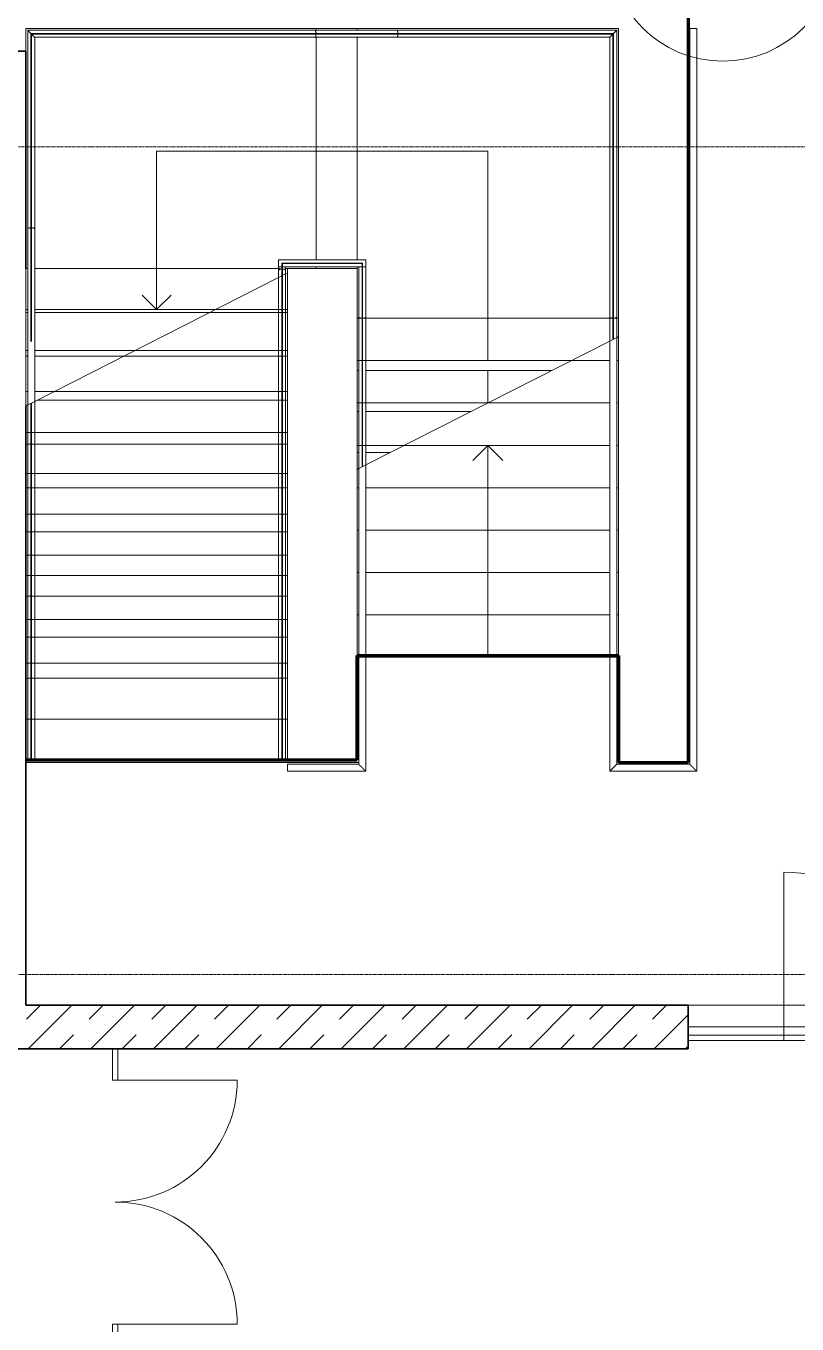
# Model space of a CAD drawing. Header units: millimetres. Extents: x -309577 to 26510, y -302335 to 26695.
# Drawn here: x -243189 to -238764, y -288938 to -281489 of the extents above; entities that cross this region are included whole.
import ezdxf

# ---------------------------------------------------------------- set-up
doc = ezdxf.new("R2010")
doc.units = ezdxf.units.MM
doc.linetypes.add('Rasterlinie', pattern=[22.225, 12.7, -3.175, 3.175, -3.175])
doc.linetypes.add('Verdeckt', pattern=[3, 2, -1])
for name, color, linetype, lineweight in [('A-ANNO-TEXT', 2, 'Continuous', 9), ('A-AREA-LINE', 4, 'Continuous', 70), ('A-DOOR', 1, 'Continuous', 9), ('A-FLOR-HRAL', 1, 'Continuous', 9), ('A-FLOR-OTLN', 6, 'Continuous', 9), ('A-FLOR-STRS', 2, 'Continuous', 9), ('A-GLAZ', 6, 'Continuous', 9), ('A-SECT-MBND', 5, 'Verdeckt', 9), ('A-WALL', 2, 'Continuous', 9), ('A-WALL-PATT', 2, 'Continuous', 35), ('S-GRID', 1, 'Continuous', 9)]:
    doc.layers.add(name, color=color, linetype=linetype, lineweight=lineweight)

# ---------------------------------------------------------------- blocks, each defined once
blk = doc.blocks.new('Geländer - Geländer-380578-Ebene 2')
at = {"layer": 'A-FLOR-HRAL'}
for p, q in [((-239378.7, -281503.6), (-239378.7, -285725.9)), ((-239378.7, -281503.6), (-239338.7, -281503.6)), ((-239338.7, -285765.9), (-239338.7, -281503.6)), ((-239838.7, -285111), (-239838.7, -285765.9)), ((-239838.7, -285111), (-239798.7, -285111)), ((-239798.7, -285725.9), (-239798.7, -285111)), ((-239378.7, -285725.9), (-239798.7, -285725.9)), ((-239838.7, -285765.9), (-239338.7, -285765.9))]:
    blk.add_line(p, q, dxfattribs=at)
for points, knots in [([(-239838.7, -285765.9), (-239838.7, -285765.9), (-239838.3, -285765.6), (-239837.2, -285764.4), (-239836.1, -285763.3), (-239834.8, -285762), (-239833.7, -285760.9), (-239832.5, -285759.7), (-239830.9, -285758.1), (-239829.1, -285756.3), (-239827.5, -285754.8), (-239826.3, -285753.6), (-239825.1, -285752.3), (-239823.9, -285751.1), (-239822.6, -285749.8), (-239821.3, -285748.5), (-239820, -285747.2), (-239818.7, -285745.9), (-239817.4, -285744.6), (-239816.1, -285743.3), (-239814.8, -285742), (-239813.5, -285740.7), (-239812.3, -285739.5), (-239811, -285738.2), (-239809.8, -285737), (-239808.7, -285735.9), (-239807.6, -285734.8), (-239806.2, -285733.4), (-239804.8, -285732), (-239803.6, -285730.9), (-239802.5, -285729.7), (-239801.3, -285728.5), (-239800.2, -285727.4), (-239799, -285726.2), (-239798.7, -285725.9), (-239798.7, -285725.9)], [0, 0, 0, 0, 0.083333, 0.125, 0.166667, 0.208333, 0.229167, 0.25, 0.291667, 0.333333, 0.354167, 0.375, 0.395833, 0.416667, 0.4375, 0.458333, 0.479167, 0.5, 0.520833, 0.541667, 0.5625, 0.583333, 0.604167, 0.625, 0.645833, 0.666667, 0.6875, 0.708333, 0.75, 0.770833, 0.791667, 0.833333, 0.875, 0.916667, 1, 1, 1, 1]), ([(-239378.7, -285725.9), (-239378.7, -285725.9), (-239378.3, -285726.2), (-239377.2, -285727.4), (-239376.1, -285728.5), (-239374.8, -285729.7), (-239373.7, -285730.8), (-239372.5, -285732), (-239371.2, -285733.4), (-239369.8, -285734.8), (-239368.7, -285735.9), (-239367.5, -285737), (-239366.3, -285738.2), (-239365.1, -285739.5), (-239363.9, -285740.7), (-239362.6, -285742), (-239361.3, -285743.3), (-239360, -285744.6), (-239358.7, -285745.9), (-239357.4, -285747.2), (-239356.1, -285748.5), (-239354.8, -285749.8), (-239353.5, -285751.1), (-239352.3, -285752.3), (-239351, -285753.6), (-239349.8, -285754.7), (-239348.7, -285755.9), (-239347.6, -285757), (-239346.1, -285758.4), (-239344.8, -285759.7), (-239343.6, -285760.9), (-239342.5, -285762), (-239341.3, -285763.3), (-239340.2, -285764.4), (-239339, -285765.5), (-239338.7, -285765.9), (-239338.7, -285765.9)], [-1, -1, -1, -1, -0.916667, -0.875, -0.833333, -0.791667, -0.770833, -0.75, -0.708333, -0.6875, -0.666667, -0.645833, -0.625, -0.604167, -0.583333, -0.5625, -0.541667, -0.520833, -0.5, -0.479167, -0.458333, -0.4375, -0.416667, -0.395833, -0.375, -0.354167, -0.333333, -0.3125, -0.291667, -0.25, -0.229167, -0.208333, -0.166667, -0.125, -0.083333, 0, 0, 0, 0])]:
    blk.add_open_spline(points, degree=3, knots=knots, dxfattribs=at)
blk = doc.blocks.new('Systemelement - Verglasung-313473-Ebene 2')
at = {"layer": 'A-GLAZ'}
for p, q in [((-275, 15), (275, 15)), ((-275, 15), (-275, -15)), ((275, 15), (275, -15)), ((275, -15), (-275, -15))]:
    blk.add_line(p, q, dxfattribs=at)
blk = doc.blocks.new('Systemelement - Verglasung-313474-Ebene 2')
at = {"layer": 'A-GLAZ'}
for p, q in [((-950, 15), (950, 15)), ((-950, 15), (-950, -15)), ((950, 15), (950, -15)), ((950, -15), (-950, -15))]:
    blk.add_line(p, q, dxfattribs=at)
blk = doc.blocks.new('Systemelement - Verglasung-313598-Ebene 2')
at = {"layer": 'A-GLAZ'}
for p, q in [((-85, 15), (85, 15)), ((-85, 15), (-85, -15)), ((85, 15), (85, -15)), ((85, -15), (-85, -15))]:
    blk.add_line(p, q, dxfattribs=at)
blk = doc.blocks.new('Systemelement - Verglasung-313619-Ebene 2')
at = {"layer": 'A-GLAZ'}
for p, q in [((-90, 15), (90, 15)), ((-90, 15), (-90, -15)), ((90, 15), (90, -15)), ((90, -15), (-90, -15))]:
    blk.add_line(p, q, dxfattribs=at)
blk = doc.blocks.new('Geländer - Geländer-380605-Ebene 2')
at = {"layer": 'A-FLOR-HRAL'}
for p, q in [((-241278.7, -285111), (-241278.7, -285725.9)), ((-241278.7, -285111), (-241238.7, -285111)), ((-241238.7, -285765.9), (-241238.7, -285111)), ((-241278.7, -285725.9), (-241688.7, -285725.9)), ((-241688.7, -285765.9), (-241688.7, -285725.9)), ((-241688.7, -285765.9), (-241238.7, -285765.9))]:
    blk.add_line(p, q, dxfattribs=at)
blk.add_open_spline([(-241278.7, -285725.9), (-241278.7, -285725.9), (-241278.3, -285726.2), (-241277.2, -285727.4), (-241276.1, -285728.5), (-241274.8, -285729.7), (-241273.7, -285730.9), (-241272.5, -285732), (-241270.9, -285733.7), (-241269.1, -285735.5), (-241267.5, -285737), (-241266.3, -285738.2), (-241265.1, -285739.5), (-241263.9, -285740.7), (-241262.6, -285742), (-241261.3, -285743.3), (-241260, -285744.6), (-241258.7, -285745.9), (-241257.4, -285747.2), (-241256.1, -285748.5), (-241254.8, -285749.8), (-241253.5, -285751.1), (-241252.3, -285752.3), (-241251, -285753.5), (-241249.8, -285754.8), (-241248.7, -285755.9), (-241247.6, -285757), (-241246.2, -285758.4), (-241244.8, -285759.7), (-241243.6, -285760.9), (-241242.5, -285762), (-241241.3, -285763.3), (-241240.2, -285764.4), (-241239, -285765.6), (-241238.7, -285765.9), (-241238.7, -285765.9)], degree=3, knots=[0, 0, 0, 0, 0.083333, 0.125, 0.166667, 0.208333, 0.229167, 0.25, 0.291667, 0.333333, 0.354167, 0.375, 0.395833, 0.416667, 0.4375, 0.458333, 0.479167, 0.5, 0.520833, 0.541667, 0.5625, 0.583333, 0.604167, 0.625, 0.645833, 0.666667, 0.6875, 0.708333, 0.75, 0.770833, 0.791667, 0.833333, 0.875, 0.916667, 1, 1, 1, 1], dxfattribs=at)
blk = doc.blocks.new('Geländer - Geländer-389354-Ebene 2')
at = {"layer": 'A-FLOR-HRAL'}
for p, q in [((-243178.7, -281513.6), (-243178.7, -282653.4)), ((-241531, -281513.6), (-243178.7, -281513.6)), ((-243138.7, -282653.4), (-243138.7, -281553.6)), ((-243138.7, -281553.6), (-241531, -281553.6)), ((-241061, -281513.6), (-241531, -281513.6)), ((-241531, -281553.6), (-241061, -281553.6)), ((-239798.7, -281513.6), (-241061, -281513.6)), ((-241061, -281553.6), (-239838.7, -281553.6)), ((-239838.7, -281553.6), (-239838.7, -283158.9)), ((-239798.7, -283158.9), (-239798.7, -281513.6)), ((-243178.7, -282653.4), (-243178.7, -285701)), ((-243138.7, -285701), (-243138.7, -282653.4)), ((-239838.7, -283158.9), (-239838.7, -285111)), ((-239798.7, -285111), (-239798.7, -283158.9))]:
    blk.add_line(p, q, dxfattribs=at)
blk.add_lwpolyline([(-243138.7, -285701), (-243139.4, -285701), (-243141.4, -285701), (-243144.5, -285701), (-243148.7, -285701), (-243153.5, -285701), (-243158.7, -285701), (-243163.9, -285701), (-243168.7, -285701), (-243172.8, -285701), (-243176, -285701), (-243178, -285701), (-243178.7, -285701)], dxfattribs=at)
for points, knots in [([(-243138.7, -281553.6), (-243138.7, -281553.6), (-243139, -281553.3), (-243140.2, -281552.2), (-243141.3, -281551), (-243142.5, -281549.8), (-243143.6, -281548.7), (-243144.8, -281547.5), (-243146.1, -281546.2), (-243147.6, -281544.7), (-243148.7, -281543.6), (-243149.8, -281542.5), (-243151, -281541.3), (-243152.3, -281540.1), (-243153.5, -281538.8), (-243154.8, -281537.5), (-243156.1, -281536.2), (-243157.4, -281534.9), (-243158.7, -281533.6), (-243160, -281532.3), (-243161.3, -281531), (-243162.6, -281529.7), (-243163.9, -281528.4), (-243165.1, -281527.2), (-243166.3, -281526), (-243167.5, -281524.8), (-243168.7, -281523.6), (-243169.8, -281522.5), (-243171.2, -281521.1), (-243172.5, -281519.8), (-243173.7, -281518.6), (-243174.8, -281517.5), (-243176.1, -281516.3), (-243177.2, -281515.1), (-243178.3, -281514), (-243178.7, -281513.6), (-243178.7, -281513.6)], [-1, -1, -1, -1, -0.916667, -0.875, -0.833333, -0.791667, -0.770833, -0.75, -0.708333, -0.6875, -0.666667, -0.645833, -0.625, -0.604167, -0.583333, -0.5625, -0.541667, -0.520833, -0.5, -0.479167, -0.458333, -0.4375, -0.416667, -0.395833, -0.375, -0.354167, -0.333333, -0.3125, -0.291667, -0.25, -0.229167, -0.208333, -0.166667, -0.125, -0.083333, 0, 0, 0, 0]), ([(-241531, -281513.6), (-241530.4, -281513.6), (-241529.1, -281514.1), (-241527.3, -281516.1), (-241525.8, -281519.3), (-241524.6, -281523.5), (-241523.9, -281528.4), (-241523.5, -281535.4), (-241524.2, -281542.3), (-241525.8, -281547.9), (-241527.3, -281551.1), (-241529.1, -281553.2), (-241530.4, -281553.6), (-241531, -281553.6)], [0, 0, 0, 0, 0.083333, 0.166667, 0.25, 0.333333, 0.416667, 0.5, 0.666667, 0.75, 0.833333, 0.916667, 1, 1, 1, 1]), ([(-241061, -281553.6), (-241060.4, -281553.6), (-241059.1, -281553.2), (-241057.3, -281551.1), (-241055.8, -281547.9), (-241054.2, -281542.3), (-241053.3, -281533.6), (-241054.2, -281524.9), (-241055.8, -281519.3), (-241057.3, -281516.1), (-241059.1, -281514.1), (-241060.4, -281513.6), (-241061, -281513.6)], [-1, -1, -1, -1, -0.916667, -0.833333, -0.75, -0.666667, -0.5, -0.333333, -0.25, -0.166667, -0.083333, 0, 0, 0, 0]), ([(-239798.7, -281513.6), (-239798.7, -281513.6), (-239799, -281514), (-239800.2, -281515.1), (-239801.3, -281516.3), (-239802.5, -281517.5), (-239803.6, -281518.6), (-239804.8, -281519.8), (-239806.5, -281521.4), (-239808.3, -281523.2), (-239809.8, -281524.8), (-239811, -281526), (-239812.3, -281527.2), (-239813.5, -281528.4), (-239814.8, -281529.7), (-239816.1, -281531), (-239817.4, -281532.3), (-239818.7, -281533.6), (-239820, -281534.9), (-239821.3, -281536.2), (-239822.6, -281537.5), (-239823.9, -281538.8), (-239825.1, -281540.1), (-239826.3, -281541.3), (-239827.5, -281542.5), (-239828.7, -281543.6), (-239829.8, -281544.7), (-239831.2, -281546.2), (-239832.5, -281547.5), (-239833.7, -281548.7), (-239834.8, -281549.8), (-239836.1, -281551), (-239837.2, -281552.2), (-239838.3, -281553.3), (-239838.7, -281553.6), (-239838.7, -281553.6)], [0, 0, 0, 0, 0.083333, 0.125, 0.166667, 0.208333, 0.229167, 0.25, 0.291667, 0.333333, 0.354167, 0.375, 0.395833, 0.416667, 0.4375, 0.458333, 0.479167, 0.5, 0.520833, 0.541667, 0.5625, 0.583333, 0.604167, 0.625, 0.645833, 0.666667, 0.6875, 0.708333, 0.75, 0.770833, 0.791667, 0.833333, 0.875, 0.916667, 1, 1, 1, 1]), ([(-243178.7, -282653.4), (-243178.7, -282652.8), (-243178.2, -282651.5), (-243176.2, -282649.7), (-243173, -282648.1), (-243168.8, -282647), (-243163.9, -282646.2), (-243156.9, -282645.9), (-243150, -282646.6), (-243144.4, -282648.1), (-243141.2, -282649.7), (-243139.1, -282651.5), (-243138.7, -282652.8), (-243138.7, -282653.4)], [0, 0, 0, 0, 0.083333, 0.166667, 0.25, 0.333333, 0.416667, 0.5, 0.666667, 0.75, 0.833333, 0.916667, 1, 1, 1, 1]), ([(-239798.7, -283158.9), (-239798.7, -283159.5), (-239799.1, -283160.8), (-239801.2, -283162.5), (-239804.4, -283164), (-239808.6, -283165.2), (-239813.5, -283165.9), (-239820.4, -283166.2), (-239827.4, -283165.5), (-239833, -283164), (-239836.2, -283162.5), (-239838.2, -283160.8), (-239838.7, -283159.5), (-239838.7, -283158.9)], [0, 0, 0, 0, 0.083333, 0.166667, 0.25, 0.333333, 0.416667, 0.5, 0.666667, 0.75, 0.833333, 0.916667, 1, 1, 1, 1])]:
    blk.add_open_spline(points, degree=3, knots=knots, dxfattribs=at)
blk = doc.blocks.new('Geländer - Geländer-389358-Ebene 2')
at = {"layer": 'A-FLOR-HRAL'}
for p, q in [((-241238.7, -282831), (-241738.7, -282831)), ((-241738.7, -282871), (-241238.7, -282871)), ((-241738.7, -282871), (-241738.7, -282891)), ((-241738.7, -282891), (-241738.7, -285701)), ((-241718.7, -282871), (-241698.7, -282871)), ((-241698.7, -282891), (-241698.7, -282871)), ((-241698.7, -285701), (-241698.7, -282891)), ((-241278.7, -282871), (-241278.7, -283158.9)), ((-241238.7, -283158.9), (-241238.7, -282871)), ((-241278.7, -283158.9), (-241278.7, -285111)), ((-241238.7, -285111), (-241238.7, -283158.9))]:
    blk.add_line(p, q, dxfattribs=at)
for points in [[(-241738.7, -282871), (-241738.7, -282870.4), (-241738.7, -282868.4), (-241738.7, -282865.2), (-241738.7, -282861), (-241738.7, -282856.2), (-241738.7, -282851), (-241738.7, -282845.9), (-241738.7, -282841), (-241738.7, -282836.9), (-241738.7, -282833.7), (-241738.7, -282831.7), (-241738.7, -282831)], [(-241238.7, -282831), (-241238.7, -282831.7), (-241238.7, -282833.7), (-241238.7, -282836.9), (-241238.7, -282841), (-241238.7, -282845.9), (-241238.7, -282851), (-241238.7, -282856.2), (-241238.7, -282861), (-241238.7, -282865.2), (-241238.7, -282868.4), (-241238.7, -282870.4), (-241238.7, -282871)], [(-241698.7, -285701), (-241699.4, -285701), (-241701.4, -285701), (-241704.5, -285701), (-241708.7, -285701), (-241713.5, -285701), (-241718.7, -285701), (-241723.9, -285701), (-241728.7, -285701), (-241732.8, -285701), (-241736, -285701), (-241738, -285701), (-241738.7, -285701)]]:
    blk.add_lwpolyline(points, dxfattribs=at)
for points, knots in [([(-241698.7, -282891), (-241698.7, -282890.4), (-241699.1, -282889.1), (-241701.2, -282887.3), (-241704.4, -282885.8), (-241710, -282884.2), (-241718.7, -282883.3), (-241727.4, -282884.2), (-241733, -282885.8), (-241736.2, -282887.3), (-241738.2, -282889.1), (-241738.7, -282890.4), (-241738.7, -282891)], [-1, -1, -1, -1, -0.916667, -0.833333, -0.75, -0.666667, -0.5, -0.333333, -0.25, -0.166667, -0.083333, 0, 0, 0, 0]), ([(-241238.7, -283158.9), (-241238.7, -283159.5), (-241239.1, -283160.8), (-241241.2, -283162.5), (-241244.4, -283164), (-241248.6, -283165.2), (-241253.5, -283165.9), (-241260.4, -283166.2), (-241267.4, -283165.5), (-241273, -283164), (-241276.2, -283162.5), (-241278.2, -283160.8), (-241278.7, -283159.5), (-241278.7, -283158.9)], [0, 0, 0, 0, 0.083333, 0.166667, 0.25, 0.333333, 0.416667, 0.5, 0.666667, 0.75, 0.833333, 0.916667, 1, 1, 1, 1])]:
    blk.add_open_spline(points, degree=3, knots=knots, dxfattribs=at)
blk = doc.blocks.new('Geländer - Geländer-380608-Ebene 2')
at = {"layer": 'A-FLOR-HRAL'}
for p, q in [((-239378.7, -281503.6), (-239378.7, -285725.9)), ((-239378.7, -281503.6), (-239338.7, -281503.6)), ((-239338.7, -285765.9), (-239338.7, -281503.6)), ((-239838.7, -285111), (-239838.7, -285765.9)), ((-239798.7, -285725.9), (-239798.7, -285111)), ((-239378.7, -285725.9), (-239798.7, -285725.9)), ((-239838.7, -285765.9), (-239338.7, -285765.9))]:
    blk.add_line(p, q, dxfattribs=at)
for points, knots in [([(-239838.7, -285765.9), (-239838.7, -285765.9), (-239838.3, -285765.6), (-239837.2, -285764.4), (-239836.1, -285763.3), (-239834.8, -285762), (-239833.7, -285760.9), (-239832.5, -285759.7), (-239830.9, -285758.1), (-239829.1, -285756.3), (-239827.5, -285754.8), (-239826.3, -285753.6), (-239825.1, -285752.3), (-239823.9, -285751.1), (-239822.6, -285749.8), (-239821.3, -285748.5), (-239820, -285747.2), (-239818.7, -285745.9), (-239817.4, -285744.6), (-239816.1, -285743.3), (-239814.8, -285742), (-239813.5, -285740.7), (-239812.3, -285739.5), (-239811, -285738.2), (-239809.8, -285737), (-239808.7, -285735.9), (-239807.6, -285734.8), (-239806.2, -285733.4), (-239804.8, -285732), (-239803.6, -285730.9), (-239802.5, -285729.7), (-239801.3, -285728.5), (-239800.2, -285727.4), (-239799, -285726.2), (-239798.7, -285725.9), (-239798.7, -285725.9)], [0, 0, 0, 0, 0.083333, 0.125, 0.166667, 0.208333, 0.229167, 0.25, 0.291667, 0.333333, 0.354167, 0.375, 0.395833, 0.416667, 0.4375, 0.458333, 0.479167, 0.5, 0.520833, 0.541667, 0.5625, 0.583333, 0.604167, 0.625, 0.645833, 0.666667, 0.6875, 0.708333, 0.75, 0.770833, 0.791667, 0.833333, 0.875, 0.916667, 1, 1, 1, 1]), ([(-239378.7, -285725.9), (-239378.7, -285725.9), (-239378.3, -285726.2), (-239377.2, -285727.4), (-239376.1, -285728.5), (-239374.8, -285729.7), (-239373.7, -285730.8), (-239372.5, -285732), (-239371.2, -285733.4), (-239369.8, -285734.8), (-239368.7, -285735.9), (-239367.5, -285737), (-239366.3, -285738.2), (-239365.1, -285739.5), (-239363.9, -285740.7), (-239362.6, -285742), (-239361.3, -285743.3), (-239360, -285744.6), (-239358.7, -285745.9), (-239357.4, -285747.2), (-239356.1, -285748.5), (-239354.8, -285749.8), (-239353.5, -285751.1), (-239352.3, -285752.3), (-239351, -285753.6), (-239349.8, -285754.7), (-239348.7, -285755.9), (-239347.6, -285757), (-239346.1, -285758.4), (-239344.8, -285759.7), (-239343.6, -285760.9), (-239342.5, -285762), (-239341.3, -285763.3), (-239340.2, -285764.4), (-239339, -285765.5), (-239338.7, -285765.9), (-239338.7, -285765.9)], [-1, -1, -1, -1, -0.916667, -0.875, -0.833333, -0.791667, -0.770833, -0.75, -0.708333, -0.6875, -0.666667, -0.645833, -0.625, -0.604167, -0.583333, -0.5625, -0.541667, -0.520833, -0.5, -0.479167, -0.458333, -0.4375, -0.416667, -0.395833, -0.375, -0.354167, -0.333333, -0.3125, -0.291667, -0.25, -0.229167, -0.208333, -0.166667, -0.125, -0.083333, 0, 0, 0, 0])]:
    blk.add_open_spline(points, degree=3, knots=knots, dxfattribs=at)
blk = doc.blocks.new('Systemelement - Verglasung-313471-Ebene 2')
at = {"layer": 'A-GLAZ'}
for p, q in [((275, 15), (-275, 15)), ((-275, 15), (-275, -15)), ((275, -15), (275, 15)), ((-275, -15), (275, -15))]:
    blk.add_line(p, q, dxfattribs=at)
blk = doc.blocks.new('Türelement 2-flg - Drehflügel - Glas - Standard-313472-Ebene 2')
at = {"layer": 'A-DOOR'}
for p, q in [((-950, 0), (-950, 950)), ((950, 0), (950, 950))]:
    blk.add_line(p, q, dxfattribs=at)
for centre, start, end in [((-950, 0), 0, 90), ((950, 0), 90, 180)]:
    blk.add_arc(centre, 950, start, end, dxfattribs=at)
blk = doc.blocks.new('Systemelement - Verglasung-V101-Ebene 2')
at = {"layer": 'A-GLAZ'}
for p, q in [((85, 15), (-85, 15)), ((-85, 15), (-85, -15)), ((85, -15), (85, 15)), ((-85, -15), (85, -15))]:
    blk.add_line(p, q, dxfattribs=at)
blk = doc.blocks.new('Systemelement - Verglasung-V135-Ebene 2')
at = {"layer": 'A-GLAZ'}
for p, q in [((90, 15), (-90, 15)), ((-90, 15), (-90, -15)), ((90, -15), (90, 15)), ((-90, -15), (90, -15))]:
    blk.add_line(p, q, dxfattribs=at)
blk = doc.blocks.new('Türelement 2-flg - Drehflügel - Glas - Standard-313621-Ebene 2')
at = {"layer": 'A-DOOR'}
for p, q in [((-700, 0), (-700, -700)), ((700, 0), (700, -700))]:
    blk.add_line(p, q, dxfattribs=at)
for centre, start, end in [((-700, 0), 270, 360), ((700, 0), 180, 270)]:
    blk.add_arc(centre, 700, start, end, dxfattribs=at)
blk = doc.blocks.new('Geländer - Geländer-380633-Ebene 2')
at = {"layer": 'A-FLOR-HRAL'}
for p, q in [((-239798.7, -283276.4), (-239838.7, -283296.7)), ((-239838.7, -285111), (-239838.7, -283296.7)), ((-239798.7, -285111), (-239798.7, -283276.4)), ((-239798.7, -285111), (-239838.7, -285111))]:
    blk.add_line(p, q, dxfattribs=at)
at = {"layer": 'A-SECT-MBND'}
for p, q in [((-243178.7, -281513.6), (-243178.7, -282629.4)), ((-239798.7, -281513.6), (-243178.7, -281513.6)), ((-243160.2, -281532.1), (-243160.2, -282629.4)), ((-239817.2, -281532.1), (-243160.2, -281532.1)), ((-243160.2, -281532.1), (-243160.2, -282629.4)), ((-239817.2, -281532.1), (-243160.2, -281532.1)), ((-243160.2, -281532.1), (-243160.2, -282629.4)), ((-239817.2, -281532.1), (-243160.2, -281532.1)), ((-243157.2, -281535.1), (-243157.2, -282629.4)), ((-239820.2, -281535.1), (-243157.2, -281535.1)), ((-243157.2, -281535.1), (-243157.2, -282629.4)), ((-239820.2, -281535.1), (-243157.2, -281535.1)), ((-243157.2, -281535.1), (-243157.2, -282629.4)), ((-239820.2, -281535.1), (-243157.2, -281535.1)), ((-243138.7, -281553.6), (-243138.7, -282629.4)), ((-239838.7, -281553.6), (-243138.7, -281553.6)), ((-239817.2, -281532.1), (-241471.2, -281532.1)), ((-239820.2, -281535.1), (-241471.2, -281535.1)), ((-239838.7, -283166), (-239838.7, -281553.6)), ((-239820.2, -283166), (-239820.2, -281535.1)), ((-239820.2, -283166), (-239820.2, -281535.1)), ((-239820.2, -283166), (-239820.2, -281535.1)), ((-239820.2, -283166), (-239820.2, -281535.1)), ((-239817.2, -283166), (-239817.2, -281532.1)), ((-239817.2, -283166), (-239817.2, -281532.1)), ((-239817.2, -283166), (-239817.2, -281532.1)), ((-239817.2, -283166), (-239817.2, -281532.1)), ((-239798.7, -283166), (-239798.7, -281513.6)), ((-243178.7, -282629.4), (-243178.7, -283439.5)), ((-243160.2, -282629.4), (-243160.2, -282828.5)), ((-243160.2, -282629.4), (-243160.2, -283063.5)), ((-243160.2, -282629.4), (-243160.2, -283298.5)), ((-243157.2, -282629.4), (-243157.2, -282828.5)), ((-243157.2, -282629.4), (-243157.2, -283063.5)), ((-243157.2, -282629.4), (-243157.2, -283298.5)), ((-243138.7, -282629.4), (-243138.7, -283439.5)), ((-239838.7, -283296.7), (-239838.7, -283166)), ((-239820.2, -283287.3), (-239820.2, -283166)), ((-239820.2, -283287.3), (-239820.2, -283166)), ((-239820.2, -283287.3), (-239820.2, -283166)), ((-239820.2, -283287.3), (-239820.2, -283166)), ((-239817.2, -283285.8), (-239817.2, -283166)), ((-239817.2, -283285.8), (-239817.2, -283166)), ((-239817.2, -283285.8), (-239817.2, -283166)), ((-239817.2, -283285.8), (-239817.2, -283166)), ((-239798.7, -283276.4), (-239798.7, -283166)), ((-243178.7, -283663.4), (-243178.7, -285146)), ((-243160.2, -283654), (-243160.2, -285146)), ((-243160.2, -283654), (-243160.2, -285146)), ((-243160.2, -283654), (-243160.2, -285146)), ((-243160.2, -283654), (-243160.2, -285146)), ((-243157.2, -283652.4), (-243157.2, -285146)), ((-243157.2, -283652.4), (-243157.2, -285146)), ((-243157.2, -283652.4), (-243157.2, -285146)), ((-243157.2, -283652.4), (-243157.2, -285146)), ((-243138.7, -283643), (-243138.7, -285146)), ((-243138.7, -285146), (-243178.7, -285146)), ((-243157.2, -285146), (-243160.2, -285146)), ((-243157.2, -285146), (-243160.2, -285146)), ((-243157.2, -285146), (-243160.2, -285146)), ((-243157.2, -285146), (-243160.2, -285146))]:
    blk.add_line(p, q, dxfattribs=at)
blk = doc.blocks.new('Geländer - Geländer-380634-Ebene 2')
at = {"layer": 'A-FLOR-HRAL'}
for p, q in [((-241238.7, -284007.9), (-241278.7, -284028.2)), ((-241278.7, -285111), (-241278.7, -284028.2)), ((-241238.7, -285111), (-241238.7, -284007.9)), ((-241238.7, -285111), (-241278.7, -285111))]:
    blk.add_line(p, q, dxfattribs=at)
at = {"layer": 'A-SECT-MBND'}
for p, q in [((-241738.7, -282831), (-241738.7, -285146)), ((-241238.7, -282831), (-241738.7, -282831)), ((-241720.2, -282849.5), (-241720.2, -282877.8)), ((-241694.5, -282849.5), (-241720.2, -282849.5)), ((-241720.2, -282849.5), (-241720.2, -285146)), ((-241257.2, -282849.5), (-241720.2, -282849.5)), ((-241720.2, -282849.5), (-241720.2, -285146)), ((-241257.2, -282849.5), (-241720.2, -282849.5)), ((-241257.2, -282849.5), (-241644, -282849.5)), ((-241257.2, -282849.5), (-241444, -282849.5)), ((-241257.2, -283166), (-241257.2, -282849.5)), ((-241257.2, -283166), (-241257.2, -282849.5)), ((-241257.2, -283166), (-241257.2, -282849.5)), ((-241257.2, -283166), (-241257.2, -282849.5)), ((-241238.7, -283166), (-241238.7, -282831)), ((-241720.2, -282922.5), (-241720.2, -285146)), ((-241720.2, -282922.5), (-241720.2, -285146)), ((-241717.2, -282852.5), (-241717.2, -282876.9)), ((-241695.1, -282852.5), (-241717.2, -282852.5)), ((-241717.2, -282852.5), (-241717.2, -285146)), ((-241260.2, -282852.5), (-241717.2, -282852.5)), ((-241717.2, -282852.5), (-241717.2, -285146)), ((-241260.2, -282852.5), (-241717.2, -282852.5)), ((-241717.2, -282920.9), (-241717.2, -285146)), ((-241717.2, -282920.9), (-241717.2, -285146)), ((-241698.7, -282871), (-241698.7, -285146)), ((-241278.7, -282871), (-241698.7, -282871)), ((-241260.2, -282852.5), (-241644, -282852.5)), ((-241260.2, -282852.5), (-241444, -282852.5)), ((-241278.7, -283166), (-241278.7, -282871)), ((-241260.2, -283166), (-241260.2, -282852.5)), ((-241260.2, -283166), (-241260.2, -282852.5)), ((-241260.2, -283166), (-241260.2, -282852.5)), ((-241260.2, -283166), (-241260.2, -282852.5)), ((-241278.7, -284028.2), (-241278.7, -283166)), ((-241260.2, -284018.8), (-241260.2, -283166)), ((-241260.2, -284018.8), (-241260.2, -283166)), ((-241260.2, -284018.8), (-241260.2, -283166)), ((-241260.2, -284018.8), (-241260.2, -283166)), ((-241257.2, -284017.3), (-241257.2, -283166)), ((-241257.2, -284017.3), (-241257.2, -283166)), ((-241257.2, -284017.3), (-241257.2, -283166)), ((-241257.2, -284017.3), (-241257.2, -283166)), ((-241238.7, -284007.9), (-241238.7, -283166)), ((-241698.7, -285146), (-241738.7, -285146)), ((-241717.2, -285146), (-241720.2, -285146)), ((-241717.2, -285146), (-241720.2, -285146)), ((-241717.2, -285146), (-241720.2, -285146)), ((-241717.2, -285146), (-241720.2, -285146))]:
    blk.add_line(p, q, dxfattribs=at)
blk = doc.blocks.new('Geländer - Geländer-380635-Ebene 2')
at = {"layer": 'A-FLOR-HRAL'}
for p, q in [((-241278.7, -285111), (-241278.7, -285725.9)), ((-241238.7, -285765.9), (-241238.7, -285111)), ((-241278.7, -285725.9), (-241688.7, -285725.9)), ((-241688.7, -285765.9), (-241688.7, -285725.9)), ((-241688.7, -285765.9), (-241238.7, -285765.9))]:
    blk.add_line(p, q, dxfattribs=at)
blk.add_open_spline([(-241278.7, -285725.9), (-241278.7, -285725.9), (-241278.3, -285726.2), (-241277.2, -285727.4), (-241276.1, -285728.5), (-241274.8, -285729.7), (-241273.7, -285730.9), (-241272.5, -285732), (-241270.9, -285733.7), (-241269.1, -285735.5), (-241267.5, -285737), (-241266.3, -285738.2), (-241265.1, -285739.5), (-241263.9, -285740.7), (-241262.6, -285742), (-241261.3, -285743.3), (-241260, -285744.6), (-241258.7, -285745.9), (-241257.4, -285747.2), (-241256.1, -285748.5), (-241254.8, -285749.8), (-241253.5, -285751.1), (-241252.3, -285752.3), (-241251, -285753.5), (-241249.8, -285754.8), (-241248.7, -285755.9), (-241247.6, -285757), (-241246.2, -285758.4), (-241244.8, -285759.7), (-241243.6, -285760.9), (-241242.5, -285762), (-241241.3, -285763.3), (-241240.2, -285764.4), (-241239, -285765.6), (-241238.7, -285765.9), (-241238.7, -285765.9)], degree=3, knots=[0, 0, 0, 0, 0.083333, 0.125, 0.166667, 0.208333, 0.229167, 0.25, 0.291667, 0.333333, 0.354167, 0.375, 0.395833, 0.416667, 0.4375, 0.458333, 0.479167, 0.5, 0.520833, 0.541667, 0.5625, 0.583333, 0.604167, 0.625, 0.645833, 0.666667, 0.6875, 0.708333, 0.75, 0.770833, 0.791667, 0.833333, 0.875, 0.916667, 1, 1, 1, 1], dxfattribs=at)
blk = doc.blocks.new('Geländer - Geländer-380636-Ebene 2')
at = {"layer": 'A-FLOR-HRAL'}
for p, q in [((-243178.7, -281513.6), (-243178.7, -282646)), ((-241523.7, -281513.6), (-243178.7, -281513.6)), ((-243138.7, -281553.6), (-243138.7, -282646)), ((-241523.7, -281553.6), (-243138.7, -281553.6)), ((-241053.7, -281513.6), (-241523.7, -281513.6)), ((-241053.7, -281553.6), (-241523.7, -281553.6)), ((-239798.7, -281513.6), (-241053.7, -281513.6)), ((-239838.7, -281553.6), (-241053.7, -281553.6)), ((-239838.7, -283166), (-239838.7, -281553.6)), ((-239798.7, -283166), (-239798.7, -281513.6)), ((-243178.7, -282646), (-243178.7, -283663.4)), ((-243138.7, -282646), (-243138.7, -283643)), ((-239838.7, -283296.7), (-239838.7, -283166)), ((-239798.7, -283276.4), (-239798.7, -283166)), ((-243178.7, -283663.4), (-243138.7, -283643))]:
    blk.add_line(p, q, dxfattribs=at)
at = {"layer": 'A-SECT-MBND'}
for p, q in [((-243178.7, -283663.4), (-243178.7, -285701)), ((-243160.2, -283654), (-243160.2, -285701)), ((-243160.2, -283654), (-243160.2, -285701)), ((-243160.2, -283654), (-243160.2, -285701)), ((-243160.2, -283654), (-243160.2, -285701)), ((-243157.2, -283652.4), (-243157.2, -285701)), ((-243157.2, -283652.4), (-243157.2, -285701)), ((-243157.2, -283652.4), (-243157.2, -285701)), ((-243157.2, -283652.4), (-243157.2, -285701)), ((-243138.7, -283643), (-243138.7, -285701)), ((-243138.7, -285701), (-243178.7, -285701)), ((-243157.2, -285701), (-243160.2, -285701)), ((-243157.2, -285701), (-243160.2, -285701)), ((-243157.2, -285701), (-243160.2, -285701)), ((-243157.2, -285701), (-243160.2, -285701))]:
    blk.add_line(p, q, dxfattribs=at)
blk = doc.blocks.new('Geländer - Geländer-380637-Ebene 2')
at = {"layer": 'A-FLOR-HRAL'}
for p, q in [((-241738.7, -282831), (-241738.7, -282883.7)), ((-241690.9, -282831), (-241738.7, -282831)), ((-241720.2, -282849.5), (-241720.2, -282877.8)), ((-241694.5, -282849.5), (-241720.2, -282849.5)), ((-241238.7, -282831), (-241690.9, -282831)), ((-241238.7, -283166), (-241238.7, -282831)), ((-241738.7, -282883.7), (-241738.7, -282931.8)), ((-241738.7, -282931.8), (-241698.7, -282911.5)), ((-241717.2, -282852.5), (-241717.2, -282876.9)), ((-241695.1, -282852.5), (-241717.2, -282852.5)), ((-241698.7, -282871), (-241698.7, -282911.5)), ((-241278.7, -282871), (-241698.7, -282871)), ((-241278.7, -283166), (-241278.7, -282871)), ((-241278.7, -284028.2), (-241278.7, -283166)), ((-241238.7, -284007.9), (-241238.7, -283166))]:
    blk.add_line(p, q, dxfattribs=at)
at = {"layer": 'A-SECT-MBND'}
for p, q in [((-241720.2, -282922.5), (-241720.2, -285701)), ((-241720.2, -282922.5), (-241720.2, -285701)), ((-241720.2, -282922.5), (-241720.2, -285701)), ((-241720.2, -282922.5), (-241720.2, -285701)), ((-241717.2, -282920.9), (-241717.2, -285701)), ((-241717.2, -282920.9), (-241717.2, -285701)), ((-241717.2, -282920.9), (-241717.2, -285701)), ((-241717.2, -282920.9), (-241717.2, -285701)), ((-241698.7, -282911.5), (-241698.7, -285701)), ((-241738.7, -282931.8), (-241738.7, -285701)), ((-241698.7, -285701), (-241738.7, -285701)), ((-241717.2, -285701), (-241720.2, -285701)), ((-241717.2, -285701), (-241720.2, -285701)), ((-241717.2, -285701), (-241720.2, -285701)), ((-241717.2, -285701), (-241720.2, -285701))]:
    blk.add_line(p, q, dxfattribs=at)
blk = doc.blocks.new('Raster - Rasterbeschriftung-194804-Ebene 2')
at = {"layer": 'S-GRID'}
blk.add_circle((0, 0), 6.5, dxfattribs=at)

msp = doc.modelspace()

# ---------------------------------------------------------------- hatches: boundary and pattern name
at = {"layer": 'A-WALL-PATT', "lineweight": 9}
h = msp.add_hatch(dxfattribs=at)
h.set_pattern_fill('FP_60', color=256, style=0, pattern_type=2)
h.set_pattern_definition([(45, (0, 0), (-179.60512, 179.60512), []), (45, (179.6, 0), (-179.60512, 179.60512), [127, -127])])
h.paths.add_polyline_path([(-239388.7, -287358), (-239388.7, -287108), (-243438.7, -287108), (-243438.7, -287358), (-240236.6, -287358)], flags=0)

# ---------------------------------------------------------------- linework, layer by layer
at = {"layer": 'A-ANNO-TEXT'}
for p, q in [((-242438.7, -282208), (-242438.7, -282881)), ((-240538.7, -282208), (-242438.7, -282208)), ((-240538.7, -283166), (-240538.7, -282208)), ((-242438.7, -282881), (-242438.7, -283116)), ((-242521.8, -283033), (-242438.7, -283116)), ((-242355.6, -283033), (-242438.7, -283116)), ((-240538.7, -283410.3), (-240538.7, -283166)), ((-240538.7, -283652.3), (-240538.7, -283466)), ((-240624.6, -283981.4), (-240538.7, -283895.4)), ((-240452.7, -283981.4), (-240538.7, -283895.4)), ((-240538.7, -285111), (-240538.7, -283895.4))]:
    msp.add_line(p, q, dxfattribs=at)
at = {"layer": 'A-AREA-LINE'}
for p, q in [((-239388.7, -279983), (-239388.7, -281503.6)), ((-239388.7, -279983), (-239388.7, -285715.9)), ((-241288.7, -285701), (-241288.7, -285101)), ((-241288.7, -285101), (-239788.7, -285101)), ((-239788.7, -285101), (-239788.7, -285715.9)), ((-243188.7, -285701), (-243178.7, -285701)), ((-243188.7, -285701), (-241288.7, -285701)), ((-243138.7, -285701), (-241738.7, -285701)), ((-241698.7, -285701), (-241288.7, -285701)), ((-239788.7, -285715.9), (-239388.7, -285715.9))]:
    msp.add_line(p, q, dxfattribs=at)
at = {"layer": 'A-FLOR-OTLN'}
for p, q in [((-239388.7, -279983), (-239388.7, -285715.9)), ((-239838.7, -285111), (-241238.7, -285111)), ((-239788.7, -285111), (-239798.7, -285111)), ((-239788.7, -285715.9), (-239788.7, -285111)), ((-241278.7, -285715.9), (-243188.7, -285715.9)), ((-239388.7, -285715.9), (-239788.7, -285715.9)), ((-236438.7, -287108), (-239388.7, -287108)), ((-239388.7, -287233), (-236388.7, -287233))]:
    msp.add_line(p, q, dxfattribs=at)
at = {"layer": 'A-FLOR-STRS'}
for p, q in [((-243188.7, -281503.6), (-243188.7, -281633)), ((-241053.7, -281503.6), (-243188.7, -281503.6)), ((-241523.7, -281503.6), (-241523.7, -281513.6)), ((-241288.7, -281503.6), (-241288.7, -281513.6)), ((-239788.7, -283166), (-239788.7, -281503.6)), ((-241523.7, -281553.6), (-241523.7, -282831)), ((-241288.7, -281553.6), (-241288.7, -282831)), ((-243188.7, -282881), (-243178.7, -282881)), ((-243188.7, -282881), (-243188.7, -283668.4)), ((-243138.7, -282881), (-241730.4, -282881)), ((-241698.7, -282881), (-241688.7, -282881)), ((-241688.7, -282906.4), (-241698.7, -282911.5)), ((-241688.7, -282881), (-241688.7, -282906.4)), ((-241288.7, -282881), (-241688.7, -282881)), ((-241688.7, -282906.4), (-241688.7, -285146)), ((-241523.7, -282871), (-241523.7, -282881)), ((-241288.7, -282871), (-241288.7, -282881)), ((-241288.7, -283166), (-241288.7, -282881)), ((-241738.7, -282931.8), (-243138.7, -283643)), ((-243188.7, -283116), (-243178.7, -283116)), ((-243138.7, -283116), (-242101.3, -283116)), ((-242134.1, -283132.7), (-241688.7, -283132.7)), ((-241278.7, -283166), (-241288.7, -283166)), ((-241288.7, -283410.3), (-241288.7, -283166)), ((-239838.7, -283166), (-241238.7, -283166)), ((-239788.7, -283166), (-239798.7, -283166)), ((-239788.7, -283271.3), (-239788.7, -283166)), ((-241238.7, -284007.9), (-239838.7, -283296.7)), ((-239798.7, -283276.4), (-239788.7, -283271.3)), ((-239788.7, -285111), (-239788.7, -283271.3)), ((-243188.7, -283351), (-243178.7, -283351)), ((-243138.7, -283351), (-242563.9, -283351)), ((-242629.5, -283384.4), (-241688.7, -283384.4)), ((-239838.7, -283409.2), (-240060.1, -283409.2)), ((-239788.7, -283409.2), (-239798.7, -283409.2)), ((-241278.7, -283466), (-241288.7, -283466)), ((-241288.7, -283654.6), (-241288.7, -283466)), ((-240172.1, -283466), (-241238.7, -283466)), ((-243188.7, -283586), (-243178.7, -283586)), ((-243138.7, -283586), (-243026.5, -283586)), ((-243178.7, -283663.4), (-243188.7, -283668.4)), ((-243124.9, -283636), (-241688.7, -283636)), ((-239838.7, -283652.3), (-240538.7, -283652.3)), ((-239788.7, -283652.3), (-239798.7, -283652.3)), ((-241278.7, -283701), (-241288.7, -283701)), ((-241288.7, -283898.9), (-241288.7, -283701)), ((-240634.7, -283701), (-241238.7, -283701)), ((-243188.7, -283887.7), (-241688.7, -283887.7)), ((-241278.7, -283936), (-241288.7, -283936)), ((-241288.7, -284033.3), (-241288.7, -283936)), ((-241097.3, -283936), (-241238.7, -283936)), ((-239838.7, -283895.4), (-241017.3, -283895.4)), ((-239788.7, -283895.4), (-239798.7, -283895.4)), ((-241288.7, -284033.3), (-241278.7, -284028.2)), ((-241288.7, -285111), (-241288.7, -284033.3)), ((-243188.7, -284139.4), (-241688.7, -284139.4)), ((-241278.7, -284138.5), (-241288.7, -284138.5)), ((-239838.7, -284138.5), (-241238.7, -284138.5)), ((-239788.7, -284138.5), (-239798.7, -284138.5)), ((-243188.7, -284391), (-241688.7, -284391)), ((-241278.7, -284381.7), (-241288.7, -284381.7)), ((-239838.7, -284381.7), (-241238.7, -284381.7)), ((-239788.7, -284381.7), (-239798.7, -284381.7)), ((-241278.7, -284624.8), (-241288.7, -284624.8)), ((-239838.7, -284624.8), (-241238.7, -284624.8)), ((-239788.7, -284624.8), (-239798.7, -284624.8)), ((-243188.7, -284642.7), (-241688.7, -284642.7)), ((-243188.7, -284894.4), (-241688.7, -284894.4)), ((-241278.7, -284867.9), (-241288.7, -284867.9)), ((-239838.7, -284867.9), (-241238.7, -284867.9)), ((-239788.7, -284867.9), (-239798.7, -284867.9)), ((-243188.7, -285146), (-241688.7, -285146)), ((-241688.7, -285146), (-241688.7, -285701)), ((-241278.7, -285111), (-241288.7, -285111)), ((-239838.7, -285111), (-241238.7, -285111)), ((-239788.7, -285111), (-239798.7, -285111)), ((-243188.7, -285231), (-241688.7, -285231)), ((-243188.7, -285466), (-241688.7, -285466)), ((-243188.7, -285701), (-241688.7, -285701))]:
    msp.add_line(p, q, dxfattribs=at)
at = {"layer": 'A-SECT-MBND'}
for p, q in [((-243188.7, -281503.6), (-243188.7, -282881)), ((-239788.7, -281503.6), (-243188.7, -281503.6)), ((-239788.7, -283166), (-239788.7, -281503.6)), ((-243188.7, -282881), (-243178.7, -282881)), ((-243188.7, -282881), (-243188.7, -283586)), ((-243138.7, -282881), (-241730.4, -282881)), ((-241698.7, -282881), (-241688.7, -282881)), ((-241688.7, -282881), (-241688.7, -285146)), ((-241288.7, -282881), (-241688.7, -282881)), ((-241688.7, -282906.4), (-241688.7, -285701)), ((-241288.7, -283166), (-241288.7, -282881)), ((-243188.7, -283132.7), (-243178.7, -283132.7)), ((-243138.7, -283132.7), (-241688.7, -283132.7)), ((-242101.3, -283116), (-241688.7, -283116)), ((-239788.7, -283166), (-241288.7, -283166)), ((-241288.7, -284033.3), (-241288.7, -283166)), ((-239788.7, -283271.3), (-239788.7, -283166)), ((-242563.9, -283351), (-241688.7, -283351)), ((-243188.7, -283384.4), (-243178.7, -283384.4)), ((-243138.7, -283384.4), (-241688.7, -283384.4)), ((-240060.1, -283409.2), (-241288.7, -283409.2)), ((-243026.5, -283586), (-241688.7, -283586)), ((-243188.7, -283668.4), (-243188.7, -285146)), ((-243188.7, -283668.4), (-243188.7, -285701)), ((-243124.9, -283636), (-241688.7, -283636)), ((-240538.7, -283652.3), (-241288.7, -283652.3)), ((-243188.7, -283821), (-241688.7, -283821)), ((-243188.7, -283887.7), (-241688.7, -283887.7)), ((-241017.3, -283895.4), (-241288.7, -283895.4)), ((-243188.7, -284056), (-241688.7, -284056)), ((-243188.7, -284139.4), (-241688.7, -284139.4)), ((-243188.7, -284291), (-241688.7, -284291)), ((-243188.7, -284391), (-241688.7, -284391)), ((-243188.7, -284526), (-241688.7, -284526)), ((-243188.7, -284642.7), (-241688.7, -284642.7)), ((-243188.7, -284761), (-241688.7, -284761)), ((-243188.7, -284894.4), (-241688.7, -284894.4)), ((-243188.7, -284996), (-241688.7, -284996)), ((-243188.7, -285146), (-241688.7, -285146)), ((-243188.7, -285231), (-241688.7, -285231)), ((-243188.7, -285466), (-241688.7, -285466)), ((-243188.7, -285701), (-241688.7, -285701))]:
    msp.add_line(p, q, dxfattribs=at)
at = {"layer": 'A-WALL', "color": 10, "lineweight": 35}
for p, q in [((-243188.7, -281633), (-244026.2, -281633)), ((-243188.7, -282881), (-243188.7, -281633)), ((-243188.7, -287108), (-243188.7, -283668.4)), ((-239388.7, -287108), (-243188.7, -287108)), ((-239388.7, -287358), (-239388.7, -287108)), ((-243438.7, -287358), (-239388.7, -287358))]:
    msp.add_line(p, q, dxfattribs=at)
at = {"layer": 'A-WALL'}
msp.add_line((-243188.7, -282881), (-243188.7, -283668.4), dxfattribs=at)
at = {"layer": 'S-GRID', "linetype": 'Rasterlinie'}
for p, q in [((-297438.8, -282183), (-175467.7, -282183)), ((-175467.7, -286932.9), (-297438.8, -286932.9))]:
    msp.add_line(p, q, dxfattribs=at)

# ---------------------------------------------------------------- block references
at = {"layer": 'A-DOOR'}
msp.add_blockref('Türelement 2-flg - Drehflügel - Glas - Standard-313472-Ebene 2', (-237888.7, -287295.5), dxfattribs=at)
at = {"layer": 'A-DOOR', "rotation": 90}
msp.add_blockref('Türelement 2-flg - Drehflügel - Glas - Standard-313621-Ebene 2', (-242676.2, -288238), dxfattribs=at)
at = {"layer": 'A-FLOR-HRAL'}
for name in ['Geländer - Geländer-380578-Ebene 2', 'Geländer - Geländer-380608-Ebene 2', 'Geländer - Geländer-389354-Ebene 2', 'Geländer - Geländer-380633-Ebene 2', 'Geländer - Geländer-380636-Ebene 2', 'Geländer - Geländer-389358-Ebene 2', 'Geländer - Geländer-380634-Ebene 2', 'Geländer - Geländer-380637-Ebene 2', 'Geländer - Geländer-380605-Ebene 2', 'Geländer - Geländer-380635-Ebene 2']:
    msp.add_blockref(name, (0, 0), dxfattribs=at)
at = {"layer": 'A-GLAZ'}
for name, p in [('Systemelement - Verglasung-313473-Ebene 2', (-239113.7, -287295.5)), ('Systemelement - Verglasung-313471-Ebene 2', (-239113.7, -287295.5)), ('Systemelement - Verglasung-313474-Ebene 2', (-237888.7, -287295.5))]:
    msp.add_blockref(name, p, dxfattribs=at)
at = {"layer": 'A-GLAZ', "rotation": 90}
for name, p in [('Systemelement - Verglasung-313619-Ebene 2', (-242676.2, -287448)), ('Systemelement - Verglasung-V135-Ebene 2', (-242676.2, -287448)), ('Systemelement - Verglasung-313598-Ebene 2', (-242676.2, -289023)), ('Systemelement - Verglasung-V101-Ebene 2', (-242676.2, -289023))]:
    msp.add_blockref(name, p, dxfattribs=at)
at = {"layer": 'S-GRID', "xscale": 99.99999999999993, "yscale": 99.99999999999993, "zscale": 99.99999999999993}
msp.add_blockref('Raster - Rasterbeschriftung-194804-Ebene 2', (-239188.7, -281041.1), dxfattribs=at)

doc.saveas('drawing.dxf')
